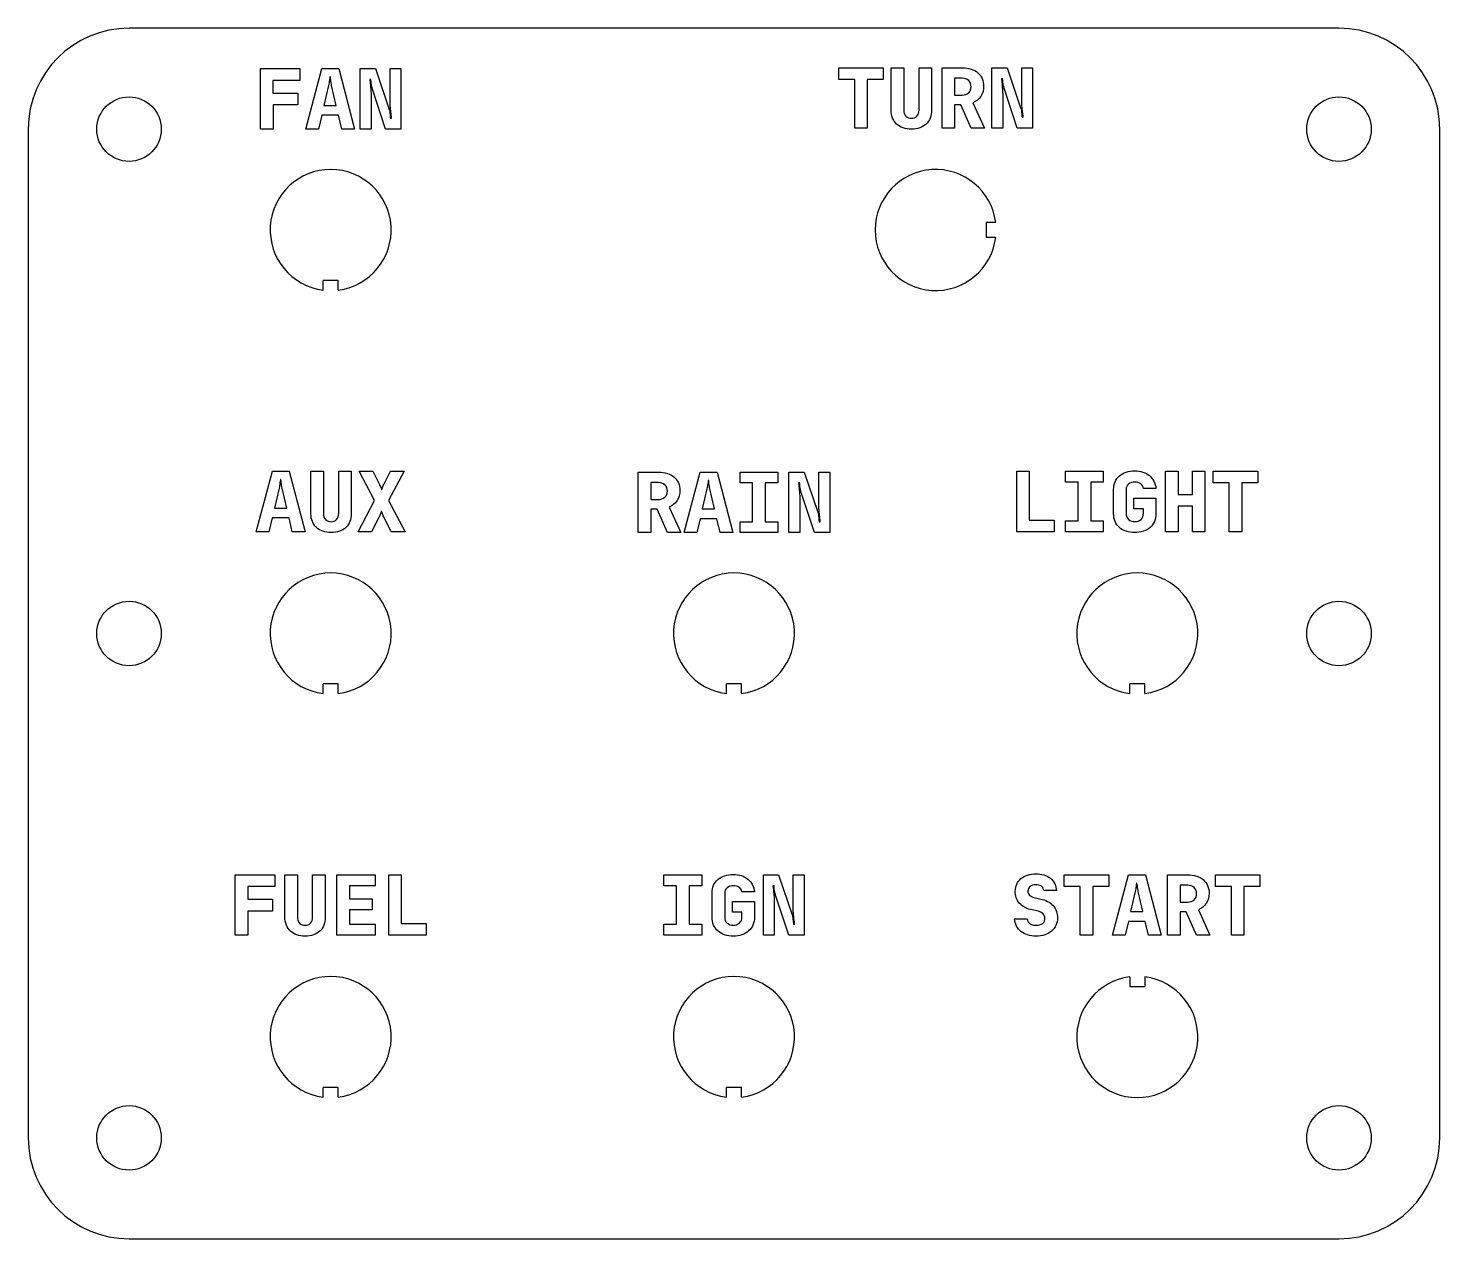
# Model space of a CAD drawing. Header units: millimetres. Extents: x 0 to 140, y 0 to 120.
import ezdxf

# ---------------------------------------------------------------- set-up
doc = ezdxf.new("R2010")
doc.units = ezdxf.units.MM
doc.layers.get('0').update_dxf_attribs({"lineweight": 25, "true_color": 0xffffff})
doc.layers.add('2', color=253, linetype='Continuous', lineweight=25, true_color=0xa0a0a4)

msp = doc.modelspace()

# ---------------------------------------------------------------- linework, layer by layer
for p, q in [((130, 120), (10, 120)), ((0, 110), (0, 10)), ((140, 10), (140, 110)), ((95.95, 100.75), (95, 100.75)), ((95, 100.75), (95, 99.25)), ((95, 99.25), (95, 99.25)), ((95.95, 99.25), (95, 99.25)), ((29.25, 95), (29.25, 95)), ((29.25, 94.05), (29.25, 95)), ((30.75, 95), (29.25, 95)), ((30.75, 94.05), (30.75, 95)), ((29.25, 55), (29.25, 55)), ((29.25, 54.05), (29.25, 55)), ((30.75, 55), (29.25, 55)), ((30.75, 54.05), (30.75, 55)), ((69.25, 55), (69.25, 55)), ((69.25, 54.05), (69.25, 55)), ((70.75, 55), (69.25, 55)), ((70.75, 54.05), (70.75, 55)), ((109.25, 55), (109.25, 55)), ((109.25, 54.05), (109.25, 55)), ((110.75, 55), (109.25, 55)), ((110.75, 54.05), (110.75, 55)), ((109.25, 25.95), (109.25, 25)), ((110.75, 25.95), (110.75, 25)), ((109.25, 25), (110.75, 25)), ((110.75, 25), (110.75, 25)), ((29.25, 15), (29.25, 15)), ((29.25, 14.05), (29.25, 15)), ((30.75, 15), (29.25, 15)), ((30.75, 14.05), (30.75, 15)), ((69.25, 15), (69.25, 15)), ((69.25, 14.05), (69.25, 15)), ((70.75, 15), (69.25, 15)), ((70.75, 14.05), (70.75, 15)), ((10, 0), (130, 0))]:
    msp.add_line(p, q)
for centre in [(10, 110), (130, 110), (10, 60), (130, 60), (10, 10), (130, 10)]:
    msp.add_circle(centre, 3.2)
for centre, radius, start, end in [((10, 110), 10, 90, 180), ((130, 110), 10, 0, 90), ((30, 100), 6, 277.1808, 262.8192), ((90, 100), 6, 7.1808, 352.8192), ((30, 60), 6, 277.1808, 262.8192), ((70, 60), 6, 277.1808, 262.8192), ((110, 60), 6, 277.1808, 262.8192), ((30, 20), 6, 277.1808, 262.8192), ((70, 20), 6, 277.1808, 262.8192), ((110, 20), 6, 97.1808, 82.8192), ((10, 10), 10, 180, 270), ((130, 10), 10, 270, 0)]:
    msp.add_arc(centre, radius, start, end)
at = {"layer": '2', "flags": 128}
for points in [[(23.03, 116), (26.95, 116), (26.95, 114.83), (24.27, 114.83), (24.27, 113.57), (26.73, 113.57), (26.73, 112.4), (24.28, 112.4), (24.28, 110), (23.03, 110)], [(27.53, 110), (29.13, 116), (30.8, 116), (32.37, 110), (31.1, 110), (30.78, 111.38), (29.11, 111.38), (28.79, 110)], [(80.39, 116.08), (84.8, 116.08), (84.8, 114.92), (83.22, 114.92), (83.22, 110.08), (81.97, 110.08), (81.97, 114.92), (80.39, 114.92)], [(22.62, 70.08), (24.23, 76.08), (25.89, 76.08), (27.46, 70.08), (26.19, 70.08), (25.88, 71.46), (24.2, 71.46), (23.88, 70.08)], [(65.05, 70), (66.65, 76), (68.32, 76), (69.89, 70), (68.62, 70), (68.3, 71.38), (66.63, 71.38), (66.31, 70)], [(70.6, 70), (70.6, 71.08), (71.85, 71.08), (71.85, 74.92), (70.6, 74.92), (70.6, 76), (74.35, 76), (74.35, 74.92), (73.1, 74.92), (73.1, 71.08), (74.35, 71.08), (74.35, 70)], [(99.29, 76.08), (99.29, 71.25), (101.75, 71.25), (101.75, 70.08), (98.04, 70.08), (98.04, 76.08)], [(102.88, 70.08), (102.88, 71.17), (104.12, 71.17), (104.12, 75), (102.88, 75), (102.88, 76.08), (106.62, 76.08), (106.62, 75), (105.38, 75), (105.38, 71.17), (106.62, 71.17), (106.62, 70.08)], [(114.04, 76.08), (114.04, 73.78), (115.46, 73.78), (115.46, 76.08), (116.71, 76.08), (116.71, 70.08), (115.46, 70.08), (115.46, 72.62), (114.04, 72.62), (114.04, 70.08), (112.79, 70.08), (112.79, 76.08)], [(117.54, 76.08), (121.96, 76.08), (121.96, 74.92), (120.38, 74.92), (120.38, 70.08), (119.12, 70.08), (119.12, 74.92), (117.54, 74.92)], [(20.54, 36.08), (24.46, 36.08), (24.46, 34.92), (21.77, 34.92), (21.77, 33.65), (24.24, 33.65), (24.24, 32.48), (21.79, 32.48), (21.79, 30.08), (20.54, 30.08)], [(30.62, 30.08), (30.62, 36.08), (34.42, 36.08), (34.42, 35), (31.88, 35), (31.88, 33.7), (34.12, 33.7), (34.12, 32.62), (31.88, 32.62), (31.88, 31.17), (34.42, 31.17), (34.42, 30.08)], [(37, 36.08), (37, 31.25), (39.46, 31.25), (39.46, 30.08), (35.75, 30.08), (35.75, 36.08)], [(63.05, 30.08), (63.05, 31.17), (64.3, 31.17), (64.3, 35), (63.05, 35), (63.05, 36.08), (66.8, 36.08), (66.8, 35), (65.55, 35), (65.55, 31.17), (66.8, 31.17), (66.8, 30.08)], [(102.75, 36.08), (107.17, 36.08), (107.17, 34.92), (105.58, 34.92), (105.58, 30.08), (104.33, 30.08), (104.33, 34.92), (102.75, 34.92)], [(107.54, 30.08), (109.14, 36.08), (110.81, 36.08), (112.38, 30.08), (111.11, 30.08), (110.79, 31.46), (109.12, 31.46), (108.8, 30.08)], [(117.75, 36.08), (122.17, 36.08), (122.17, 34.92), (120.58, 34.92), (120.58, 30.08), (119.33, 30.08), (119.33, 34.92), (117.75, 34.92)]]:
    msp.add_lwpolyline(points, close=True, dxfattribs=at)
for points in [[(29.33, 112.35), (30.55, 112.35), (30.09, 114.33, -0.006876), (30.04, 114.6, -0.011338), (30, 114.88, -0.001612), (29.97, 115.17), (29.92, 115.17, -0.016002), (29.88, 114.88, -0.004379), (29.84, 114.6, -0.029617), (29.78, 114.33)], [(32.93, 116), (34.45, 116), (35.78, 112.03, -0.047022), (35.85, 111.75, -0.008853), (35.89, 111.44, -0.001073), (35.92, 111.08), (36.04, 111.08), (36.02, 111.23, -0.006634), (35.98, 111.61, -0.003909), (35.92, 112.1, -0.023584), (35.9, 112.57), (35.9, 116), (36.97, 116), (36.97, 110), (35.45, 110), (34.14, 113.97, -0.020892), (34.07, 114.28, -0.021225), (34.02, 114.58, -0.01243), (33.99, 114.92), (33.88, 114.92, -0.001057), (33.94, 114.41, 0.000919), (33.98, 113.93, -0.02011), (34, 113.43), (34, 110), (32.93, 110)], [(87.6, 110, -0.0842), (86.77, 110.13, -0.103497), (86.13, 110.5, -0.113943), (85.73, 111.09, -0.095326), (85.6, 111.87), (85.6, 116.08), (86.85, 116.08), (86.85, 111.88, 0.197189), (87.04, 111.29, 0.210726), (87.6, 111.08, 0.208319), (88.15, 111.29, 0.200437), (88.35, 111.88), (88.35, 116.08), (89.6, 116.08), (89.6, 111.87, -0.095326), (89.46, 111.09, -0.113943), (89.06, 110.5, -0.102616), (88.43, 110.13, -0.084949)], [(90.64, 116.08), (92.64, 116.08, -0.079847), (93.52, 115.95, -0.099435), (94.19, 115.59, -0.11186), (94.61, 115.01, -0.105703), (94.76, 114.25, -0.153235), (94.48, 113.25, -0.144876), (93.7, 112.62), (94.85, 110.08), (93.51, 110.08), (92.5, 112.42), (91.88, 112.42), (91.88, 110.08), (90.64, 110.08)], [(91.88, 113.38), (92.64, 113.38, 0.196716), (93.28, 113.6, 0.214123), (93.51, 114.19, 0.211042), (93.28, 114.81, 0.200339), (92.64, 115.04), (91.88, 115.04)], [(95.58, 116.08), (97.1, 116.08), (98.43, 112.11, -0.047022), (98.5, 111.83, -0.008853), (98.54, 111.53, -0.001073), (98.57, 111.17), (98.69, 111.17), (98.67, 111.32, -0.006634), (98.62, 111.69, -0.003909), (98.57, 112.18, -0.023584), (98.55, 112.66), (98.55, 116.08), (99.61, 116.08), (99.61, 110.08), (98.1, 110.08), (96.79, 114.06, -0.020892), (96.71, 114.36, -0.021225), (96.66, 114.67, -0.01243), (96.64, 115), (96.52, 115, -0.001057), (96.59, 114.49, 0.000919), (96.62, 114.02, -0.02011), (96.65, 113.52), (96.65, 110.08), (95.58, 110.08)], [(30.04, 70, -0.0842), (29.21, 70.13, -0.103497), (28.58, 70.5, -0.113943), (28.18, 71.09, -0.095326), (28.04, 71.87), (28.04, 76.08), (29.29, 76.08), (29.29, 71.88, 0.197189), (29.49, 71.29, 0.210726), (30.04, 71.08, 0.208319), (30.59, 71.29, 0.200437), (30.79, 71.88), (30.79, 76.08), (32.04, 76.08), (32.04, 71.87, -0.095326), (31.9, 71.09, -0.113943), (31.5, 70.5, -0.102616), (30.88, 70.13, -0.084949)], [(34.34, 73.18), (32.82, 76.08), (34.19, 76.08), (34.83, 74.78, -0.02872), (34.94, 74.56, -0.003465), (35, 74.4, -0.029936), (35.03, 74.27), (35.08, 74.27, -0.037801), (35.11, 74.39, -0.030768), (35.26, 74.76), (35.92, 76.08), (37.27, 76.08), (35.74, 73.18), (37.38, 70.08), (36, 70.08), (35.26, 71.57, -0.034228), (35.09, 71.97, -0.06809), (35.05, 72.1), (35.01, 72.1, -0.06809), (34.97, 71.97, -0.040036), (34.91, 71.8, -0.013071), (34.8, 71.57), (34.05, 70.08), (32.71, 70.08)], [(60.51, 76), (62.51, 76, -0.079847), (63.4, 75.87, -0.099435), (64.06, 75.5, -0.11186), (64.49, 74.93, -0.105703), (64.64, 74.17, -0.153235), (64.35, 73.17, -0.144876), (63.57, 72.53), (64.72, 70), (63.39, 70), (62.37, 72.33), (61.75, 72.33), (61.75, 70), (60.51, 70)], [(75.45, 76), (76.97, 76), (78.3, 72.03, -0.047022), (78.37, 71.75, -0.008853), (78.41, 71.44, -0.001073), (78.45, 71.08), (78.56, 71.08), (78.54, 71.23, -0.006634), (78.5, 71.61, -0.003909), (78.45, 72.1, -0.023584), (78.42, 72.58), (78.42, 76), (79.49, 76), (79.49, 70), (77.97, 70), (76.66, 73.97, -0.020892), (76.59, 74.28, -0.021225), (76.54, 74.58, -0.01243), (76.51, 74.92), (76.4, 74.92, -0.001057), (76.46, 74.41, 0.000919), (76.5, 73.93, -0.02011), (76.52, 73.43), (76.52, 70), (75.45, 70)], [(109.67, 73.42), (111.85, 73.42), (111.85, 71.88, -0.103475), (111.7, 71.1, -0.109726), (111.28, 70.51, -0.100635), (110.61, 70.13, -0.083268), (109.75, 70, -0.083268), (108.89, 70.13, -0.100635), (108.22, 70.51, -0.109726), (107.8, 71.1, -0.103475), (107.65, 71.88), (107.65, 74.29, -0.105809), (107.8, 75.05, -0.11186), (108.22, 75.62, -0.096141), (108.89, 75.99, -0.083268), (109.75, 76.12, -0.079986), (110.56, 76, -0.095123), (111.2, 75.65, -0.101922), (111.64, 75.1, -0.093418), (111.85, 74.38), (110.6, 74.38, 0.219701), (110.34, 74.83, 0.160794), (109.75, 75, 0.18195), (109.13, 74.8, 0.230301), (108.9, 74.29), (108.9, 71.88, 0.217375), (109.13, 71.3, 0.194074), (109.75, 71.09, 0.194074), (110.37, 71.3, 0.217375), (110.6, 71.88), (110.6, 72.36), (109.67, 72.36)], [(24.43, 72.43), (25.64, 72.43), (25.18, 74.41, -0.006876), (25.13, 74.68, -0.011338), (25.09, 74.96, -0.001612), (25.06, 75.25), (25.01, 75.25, -0.016002), (24.97, 74.96, -0.004379), (24.93, 74.68, -0.029617), (24.88, 74.41)], [(61.75, 73.29), (62.51, 73.29, 0.196716), (63.15, 73.51, 0.214123), (63.39, 74.11, 0.211042), (63.15, 74.73, 0.200339), (62.51, 74.96), (61.75, 74.96)], [(66.85, 72.35), (68.07, 72.35), (67.61, 74.33, -0.006876), (67.56, 74.6, -0.011338), (67.52, 74.88, -0.001612), (67.49, 75.17), (67.44, 75.17, -0.016002), (67.4, 74.88, -0.004379), (67.36, 74.6, -0.029617), (67.3, 74.33)], [(27.46, 30, -0.0842), (26.63, 30.13, -0.103497), (26, 30.5, -0.113943), (25.6, 31.09, -0.095326), (25.46, 31.87), (25.46, 36.08), (26.71, 36.08), (26.71, 31.88, 0.197189), (26.9, 31.29, 0.210726), (27.46, 31.08, 0.208319), (28.01, 31.29, 0.200437), (28.21, 31.88), (28.21, 36.08), (29.46, 36.08), (29.46, 31.87, -0.095326), (29.32, 31.09, -0.113943), (28.92, 30.5, -0.102616), (28.29, 30.13, -0.084949)], [(69.85, 33.42), (72.03, 33.42), (72.03, 31.88, -0.103475), (71.88, 31.1, -0.109726), (71.45, 30.51, -0.100635), (70.79, 30.13, -0.083268), (69.93, 30, -0.083268), (69.07, 30.13, -0.100635), (68.4, 30.51, -0.109726), (67.98, 31.1, -0.103475), (67.83, 31.88), (67.83, 34.29, -0.105809), (67.98, 35.05, -0.11186), (68.4, 35.62, -0.096141), (69.07, 35.99, -0.083268), (69.93, 36.12, -0.079986), (70.74, 36, -0.095123), (71.38, 35.65, -0.101922), (71.82, 35.1, -0.093418), (72.03, 34.38), (70.78, 34.38, 0.219701), (70.52, 34.83, 0.160794), (69.93, 35, 0.18195), (69.31, 34.8, 0.230301), (69.08, 34.29), (69.08, 31.88, 0.217375), (69.31, 31.3, 0.194074), (69.93, 31.09, 0.194074), (70.55, 31.3, 0.217375), (70.78, 31.88), (70.78, 32.36), (69.85, 32.36)], [(72.91, 36.08), (74.43, 36.08), (75.76, 32.11, -0.047022), (75.83, 31.83, -0.008853), (75.87, 31.53, -0.001073), (75.9, 31.17), (76.02, 31.17), (76, 31.32, -0.006634), (75.95, 31.69, -0.003909), (75.9, 32.18, -0.023584), (75.88, 32.66), (75.88, 36.08), (76.95, 36.08), (76.95, 30.08), (75.43, 30.08), (74.12, 34.06, -0.020892), (74.05, 34.36, -0.021225), (74, 34.67, -0.01243), (73.97, 35), (73.85, 35, -0.001057), (73.92, 34.49, 0.000919), (73.96, 34.02, -0.02011), (73.98, 33.52), (73.98, 30.08), (72.91, 30.08)], [(99.96, 30, -0.076612), (99.11, 30.12, -0.09358), (98.45, 30.46, -0.109335), (98.02, 31, -0.101123), (97.83, 31.71), (99.08, 31.71, 0.111898), (99.19, 31.41, 0.125833), (99.39, 31.21, 0.077648), (99.62, 31.12, 0.052078), (99.98, 31.08, 0.17434), (100.62, 31.26, 0.23513), (100.83, 31.74, 0.190429), (100.66, 32.2, 0.160257), (100.19, 32.46), (99.56, 32.6, -0.157783), (98.32, 33.25, -0.190002), (97.9, 34.46, -0.109408), (98.05, 35.16, -0.111382), (98.46, 35.7, -0.096445), (99.1, 36.05, -0.07983), (99.96, 36.17, -0.176831), (101.39, 35.73, -0.213276), (101.98, 34.51), (100.73, 34.51, 0.217938), (100.49, 34.94, 0.159585), (99.92, 35.09, 0.181337), (99.35, 34.92, 0.229964), (99.15, 34.48, 0.196075), (99.31, 34.07, 0.153567), (99.77, 33.83), (100.43, 33.68, -0.159889), (101.66, 33.02, -0.187508), (102.08, 31.8, -0.108341), (101.93, 31.07, -0.111357), (101.5, 30.5, -0.095063), (100.83, 30.13, -0.082392)], [(109.34, 32.43), (110.56, 32.43), (110.1, 34.41, -0.006876), (110.05, 34.68, -0.011338), (110.01, 34.96, -0.001612), (109.97, 35.25), (109.92, 35.25, -0.016002), (109.88, 34.96, -0.004379), (109.85, 34.68, -0.029617), (109.79, 34.41)], [(113, 36.08), (115, 36.08, -0.079847), (115.88, 35.95, -0.099435), (116.55, 35.59, -0.11186), (116.97, 35.01, -0.105703), (117.12, 34.25, -0.153235), (116.84, 33.25, -0.144876), (116.06, 32.62), (117.21, 30.08), (115.88, 30.08), (114.86, 32.42), (114.24, 32.42), (114.24, 30.08), (113, 30.08)], [(114.24, 33.38), (115, 33.38, 0.196716), (115.64, 33.6, 0.214123), (115.88, 34.19, 0.211042), (115.64, 34.81, 0.200339), (115, 35.04), (114.24, 35.04)]]:
    msp.add_lwpolyline(points, format="xyb", close=True, dxfattribs=at)

doc.saveas('drawing.dxf')
